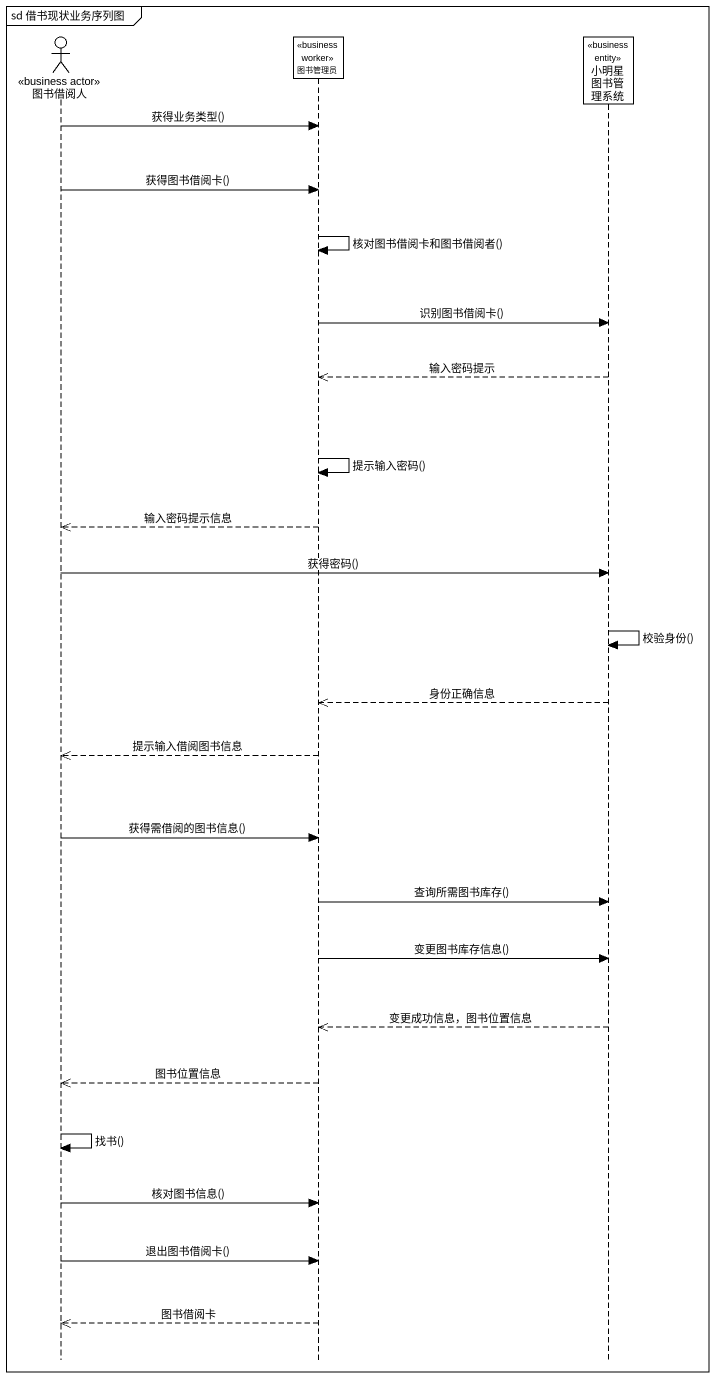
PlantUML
@startuml
mainframe sd 借书现状业务序列图
hide footbox
actor 图书借阅人 <<business actor>>
participant 图书管理员 <<business worker>>
participant 小明星图书管理系统 <<business entity>>

图书借阅人 -> 图书管理员 : 获得业务类型()
图书借阅人 -> 图书管理员 : 获得图书借阅卡()
图书管理员 -> 图书管理员 : 核对图书借阅卡和图书借阅者()
图书管理员 -> 小明星图书管理系统 : 识别图书借阅卡()
小明星图书管理系统 -->> 图书管理员 : 输入密码提示
图书管理员 -> 图书管理员 : 提示输入密码()
图书管理员 -->> 图书借阅人 : 输入密码提示信息
图书借阅人 -> 小明星图书管理系统 : 获得密码()
小明星图书管理系统 -> 小明星图书管理系统 : 校验身份()
小明星图书管理系统 -->> 图书管理员 : 身份正确信息
图书管理员 -->> 图书借阅人 : 提示输入借阅图书信息
图书借阅人 -> 图书管理员 : 获得需借阅的图书信息()
图书管理员 -> 小明星图书管理系统 : 查询所需图书库存()
图书管理员 -> 小明星图书管理系统 : 变更图书库存信息()
小明星图书管理系统 -->> 图书管理员 : 变更成功信息，图书位置信息
图书管理员 -->> 图书借阅人 : 图书位置信息
图书借阅人 -> 图书借阅人 : 找书()
图书借阅人 -> 图书管理员 : 核对图书信息()
图书借阅人 -> 图书管理员 : 退出图书借阅卡()
图书管理员 -->> 图书借阅人 : 图书借阅卡
@enduml
